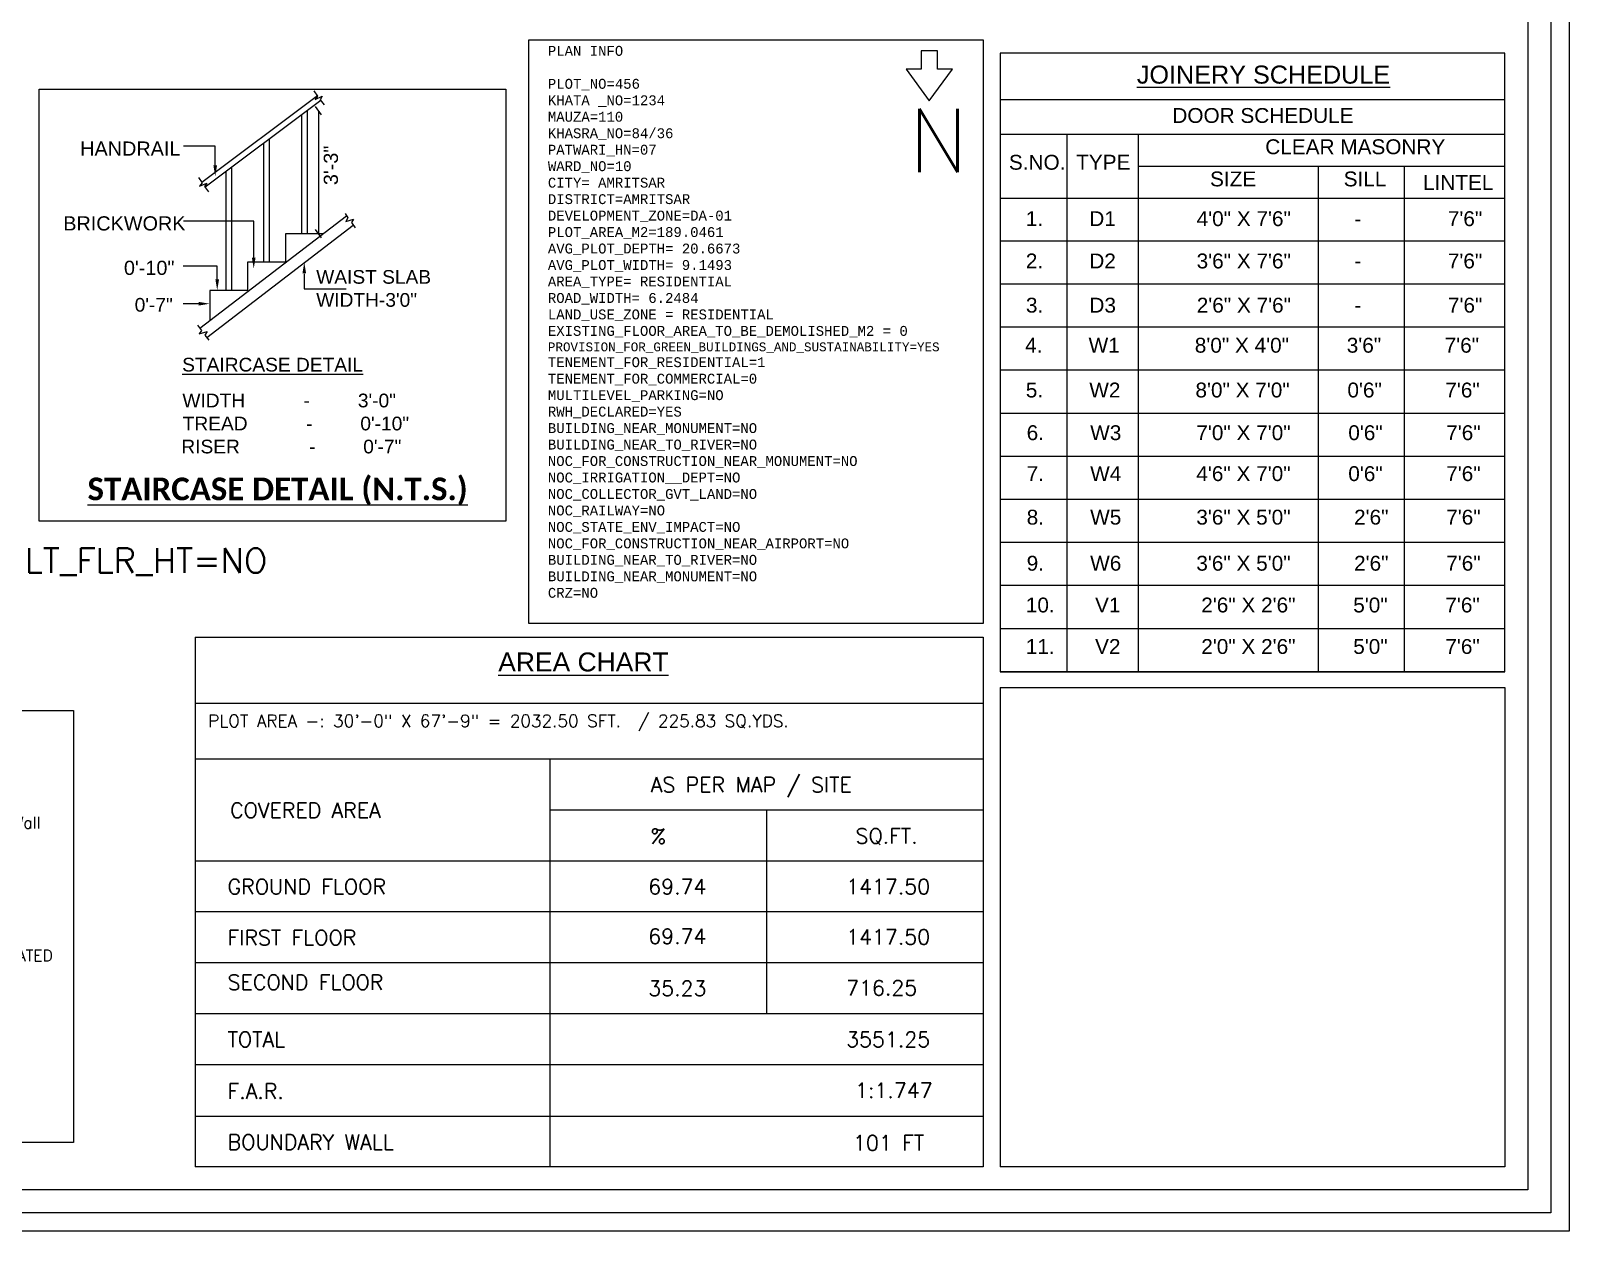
# Model space of a CAD drawing. Header units: metres. Extents: x 0 to 66.7, y 0 to 52.7.
# Drawn here: x 35.56 to 66.71, y 0 to 24.3 of the extents above; entities that cross this region are included whole.
import ezdxf

# ---------------------------------------------------------------- set-up
doc = ezdxf.new("R2010")
doc.units = ezdxf.units.M
for name, color, linetype in [('BLK_1_FLR_0_FLOOR_HEIGHT', 160, 'Continuous'), ('NORTH_DIRECTION', 232, 'Continuous'), ('PLAN_INFO', 10, 'Continuous')]:
    doc.layers.add(name, color=color, linetype=linetype)
doc.layers.add('TEXT', color=7, linetype='Continuous', lineweight=18)
doc.styles.add('ARIAL', font='arial.ttf')
doc.styles.add('MTXPL_TIMES_NEW_ROMA', font='txt.shx', dxfattribs={"height": 0.2})
doc.styles.get("Standard").update_dxf_attribs({"font": 'simplex.shx'})

msp = doc.modelspace()

# ---------------------------------------------------------------- linework, layer by layer
at = {"lineweight": 0}
for p, q in [((55.18406, 23.84521), (55.18406, 11.32292)), ((65.40769, 23.84521), (55.18406, 23.84521)), ((65.40769, 11.32292), (65.40769, 23.84521)), ((41.36502, 22.97936), (39.02614, 21.22519)), ((41.43043, 22.88483), (39.09168, 21.13078)), ((41.44698, 22.59574), (41.32293, 22.76114)), ((55.18406, 22.9093), (65.40769, 22.9093)), ((41.04038, 22.5923), (41.04038, 20.1898)), ((41.15524, 22.67844), (41.15524, 20.1898)), ((41.38496, 22.67844), (41.38496, 20.1898)), ((55.18406, 22.20427), (65.40769, 22.20427)), ((56.5335, 22.20427), (56.5335, 14.1952)), ((57.98054, 22.20427), (57.98054, 14.1952)), ((40.27464, 22.01799), (40.27464, 19.6155)), ((40.3895, 22.10414), (40.3895, 19.6155)), ((39.62377, 21.52984), (39.62377, 19.0412)), ((57.98054, 21.55768), (65.40769, 21.55768)), ((61.62429, 21.55768), (61.62429, 14.1952)), ((63.36776, 21.55768), (63.36776, 11.32292)), ((39.50891, 21.44369), (39.50891, 19.0412)), ((55.18406, 20.9111), (65.40769, 20.9111)), ((38.98335, 18.27519), (41.95357, 20.55235)), ((39.12558, 18.08967), (42.09117, 20.36329)), ((41.44698, 20.1071), (41.32293, 20.2725)), ((65.40769, 20.03944), (55.18406, 20.03944)), ((65.40769, 19.16779), (55.18406, 19.16779)), ((38.96177, 18.77257), (38.64756, 18.77257)), ((56.5335, 18.82699), (56.5335, 11.32292)), ((57.98054, 18.82699), (57.98054, 11.32292)), ((65.40769, 18.29614), (55.18406, 18.29614)), ((65.40769, 17.42449), (55.18406, 17.42449)), ((65.40769, 16.55283), (55.18406, 16.55283)), ((65.40769, 15.68118), (55.18406, 15.68118)), ((61.62429, 15.81166), (61.62429, 11.32292)), ((65.40769, 14.80953), (55.18406, 14.80953)), ((65.40769, 13.93787), (55.18406, 13.93787)), ((65.40769, 13.06622), (55.18406, 13.06622)), ((65.40769, 12.19457), (55.18406, 12.19457)), ((38.89186, 12.02137), (38.89186, 1.30648)), ((38.89186, 12.02137), (54.84033, 12.02137)), ((54.84033, 12.02137), (54.84033, 1.30648)), ((55.18406, 11.32292), (65.40769, 11.32292)), ((65.40769, 11.32292), (55.18406, 11.32292)), ((55.18406, 11.00502), (55.18406, 1.30648)), ((55.18406, 11.00502), (65.40185, 11.00502)), ((65.40185, 11.00502), (65.40185, 1.30648)), ((38.89186, 10.68725), (54.84033, 10.68725)), ((54.84033, 9.55382), (38.89186, 9.55382)), ((46.07154, 9.55382), (46.07154, 1.30648)), ((54.84033, 8.5229), (46.07154, 8.5229)), ((50.45594, 8.5229), (50.45594, 4.39923)), ((54.84033, 7.49198), (38.89186, 7.49198)), ((54.84033, 6.46107), (38.89186, 6.46107)), ((54.84033, 5.43015), (38.89186, 5.43015)), ((54.84033, 4.39923), (38.89186, 4.39923)), ((54.84033, 3.36832), (38.89186, 3.36832)), ((54.84033, 2.32514), (38.89186, 2.32514)), ((54.84033, 1.30648), (38.89186, 1.30648)), ((65.40185, 1.30648), (55.18406, 1.30648))]:
    msp.add_line(p, q, dxfattribs=at)
for points in [[(0, 0), (0, 52.68901), (66.70833, 52.68901), (66.70833, 0)], [(0.5355, 0.37263), (0.5355, 52.31639), (66.3357, 52.31639), (66.3357, 0.37263)], [(1.05197, 0.83841), (1.05197, 51.8506), (65.86992, 51.8506), (65.86992, 0.83841)], [(45.64441, 24.11088), (54.84033, 24.11088), (54.84033, 12.29971), (45.64441, 12.29971)], [(35.73282, 23.11221), (45.17557, 23.11221), (45.17557, 14.3711), (35.73282, 14.3711)], [(28.41753, 10.54004), (36.42471, 10.54004), (36.42471, 1.79894), (28.41753, 1.79894)]]:
    msp.add_lwpolyline(points, close=True, dxfattribs=at)
at = {"linetype": 'Continuous', "lineweight": 0}
for points in [[(41.29279, 23.08126), (41.36828, 22.97425), (41.31648, 22.90581), (41.46342, 22.97233), (41.41753, 22.90202), (41.49794, 22.79482)], [(38.95617, 21.32437), (39.03166, 21.21736), (38.97986, 21.14892), (39.1268, 21.21545), (39.08091, 21.14514), (39.16131, 21.03793)], [(41.92623, 20.59613), (41.98205, 20.50878), (41.93616, 20.43847), (42.09685, 20.4872), (42.05097, 20.41689), (42.13137, 20.30969)], [(38.93581, 18.33858), (39.01621, 18.23138), (38.97032, 18.16107), (39.13101, 18.2098), (39.08513, 18.13949), (39.16553, 18.03228)]]:
    msp.add_lwpolyline(points, dxfattribs=at)
at = {"lineweight": 0}
for points in [[(39.2947, 21.57384), (39.2947, 21.95924), (38.65191, 21.95924)], [(40.07473, 19.70456), (40.07473, 20.44638), (38.65191, 20.44638)], [(41.48068, 20.1898), (40.71494, 20.1898), (40.71494, 19.6155), (39.9492, 19.6155), (39.9492, 19.0412), (39.18347, 19.0412), (39.18347, 18.42861)], [(39.33544, 19.2629), (39.33544, 19.53067), (38.64756, 19.53067)], [(41.09778, 19.37999), (41.09778, 19.07712), (41.94307, 19.07712)]]:
    msp.add_lwpolyline(points, dxfattribs=at)
for points in [[(39.33165, 21.57384), (39.2947, 21.35214), (39.25775, 21.57384)], [(40.11168, 19.70456), (40.07473, 19.48286), (40.03778, 19.70456)], [(41.06083, 19.38878), (41.09778, 19.61049), (41.13473, 19.38878)], [(39.37239, 19.2629), (39.33544, 19.0412), (39.29849, 19.2629)], [(39.37239, 19.2629), (39.33544, 19.0412), (39.29849, 19.2629)], [(38.96177, 18.80952), (39.18347, 18.77257), (38.96177, 18.73562)]]:
    msp.add_solid(points, dxfattribs=at)
at = {"layer": 'NORTH_DIRECTION', "lineweight": 0}
msp.add_lwpolyline([(54.22232, 23.52122), (53.91768, 23.52122), (53.91768, 23.89325), (53.58766, 23.89325), (53.58766, 23.52122), (53.28302, 23.52122), (53.75267, 22.88186)], close=True, dxfattribs=at)

# ---------------------------------------------------------------- texts
at = {"lineweight": 0, "style": 'ARIAL'}
for s, height, p in [('%%UJOINERY SCHEDULE', 0.3650572, (57.95407, 23.22751)), ('DOOR SCHEDULE', 0.3010155, (58.67319, 22.43193)), ('HANDRAIL', 0.287357, (36.56102, 21.76899)), ('CLEAR MASONRY', 0.3010155, (60.55425, 21.799)), ('S.NO.', 0.301016, (55.36369, 21.48485)), ('TYPE', 0.301016, (56.72579, 21.48632)), ('SIZE', 0.301016, (59.43613, 21.14764)), ('SILL', 0.301016, (62.14138, 21.14764)), ('LINTEL', 0.301016, (63.74728, 21.07705)), ('1.        D1              4\'0" X 7\'6"           -               7\'6"', 0.3010155, (55.70637, 20.34383)), ('BRICKWORK', 0.287357, (36.21823, 20.25483)), ('0\'-10"', 0.287357, (37.4469, 19.35546)), ('2.        D2              3\'6" X 7\'6"           -               7\'6"', 0.3010155, (55.70637, 19.48758)), ('WAIST SLAB', 0.277486, (41.33954, 19.17677)), ('0\'-7"', 0.277486, (37.66415, 18.61173)), ('WIDTH-3\'0"', 0.277486, (41.33954, 18.71067)), ('3.        D3              2\'6" X 7\'6"           -               7\'6"', 0.3010155, (55.70886, 18.59284)), ('4.        W1             8\'0" X 4\'0"          3\'6"           7\'6"', 0.3010155, (55.69281, 17.78163)), ('%%USTAIRCASE DETAIL', 0.2774863, (38.62572, 17.40054)), ('5.        W2             8\'0" X 7\'0"          0\'6"           7\'6"', 0.3010155, (55.70637, 16.87538)), ('WIDTH           -         3\'-0"', 0.2774863, (38.62999, 16.67527)), ('TREAD           -         0\'-10"', 0.2774863, (38.63661, 16.20917)), ('6.        W3             7\'0" X 7\'0"          0\'6"           7\'6"', 0.3010155, (55.72396, 16.0116)), ('RISER             -         0\'-7"', 0.2774863, (38.60907, 15.74306)), ('7.        W4             4\'6" X 7\'0"          0\'6"           7\'6"', 0.3010155, (55.72396, 15.18339)), ('8.        W5             3\'6" X 5\'0"           2\'6"          7\'6"', 0.3010155, (55.72396, 14.30201)), ('9.        W6             3\'6" X 5\'0"           2\'6"          7\'6"', 0.3010155, (55.72396, 13.36949)), ('10.       V1              2\'6" X 2\'6"          5\'0"          7\'6"', 0.3010155, (55.70637, 12.52407)), ('11.       V2              2\'0" X 2\'6"          5\'0"          7\'6"', 0.3010155, (55.70637, 11.68445)), ('%%UAREA CHART', 0.3830031, (45.02564, 11.3304))]:
    msp.add_text(s, height=height, dxfattribs=at).set_placement(p)
msp.add_text('3\'-3"', height=0.287357, rotation=90, dxfattribs=at).set_placement((41.7798, 21.17304))
at = {"lineweight": 0}
for s, height, p in [('AS PER MAP / SITE', 0.3053804, (48.11291, 8.88483)), ('COVERED AREA', 0.3053804, (39.59674, 8.3676)), ('" Brick Wall', 0.2297568, (33.94322, 8.15419)), ('%%%', 0.30538, (48.10889, 7.84024)), ('SQ.FT.', 0.30538, (52.25918, 7.84799)), ('GROUND FLOOR', 0.3053804, (39.54641, 6.82122)), ('69.74', 0.30538, (48.06288, 6.82134)), ('1417.50', 0.30538, (52.06855, 6.82122)), ('FIRST FLOOR', 0.3053804, (39.54641, 5.79031)), ('69.74', 0.30538, (48.06288, 5.81717)), ('1417.50', 0.30538, (52.06855, 5.80324)), ('4"%%CPERFORATED', 0.2297568, (33.52484, 5.46591)), ('SECOND FLOOR', 0.3053804, (39.54641, 4.88452)), ('35.23', 0.30538, (48.06288, 4.76151)), ('716.25', 0.30538, (52.06855, 4.77232)), ('TOTAL', 0.30538, (39.54641, 3.72847)), ('3551.25', 0.30538, (52.06855, 3.72847)), ('F.A.R.', 0.30538, (39.54641, 2.68272)), ('1:1.747', 0.30538, (52.24931, 2.69776)), ('BOUNDARY WALL', 0.3053804, (39.54641, 1.65028)), ('101 FT', 0.30538, (52.20903, 1.63544))]:
    msp.add_text(s, height=height, dxfattribs=at).set_placement(p)
at = {"lineweight": 0, "insert": (39.15206, 10.4541), "char_height": 0.25, "width": 15.6882646, "attachment_point": 1}
msp.add_mtext('\\A1;PLOT AREA -: 30\'-0" X 67\'-9" = 2032.50 SFT.  / 225.83 SQ.YDS.', dxfattribs=at)
at = {"layer": 'BLK_1_FLR_0_FLOOR_HEIGHT', "lineweight": 0, "style": 'MTXPL_TIMES_NEW_ROMA'}
msp.add_text('STILT_FLR_HT=NO', height=0.5, dxfattribs=at).set_placement((34.49768, 13.32281))
at = {"layer": 'NORTH_DIRECTION', "lineweight": 0, "insert": (53.33156, 22.71998), "char_height": 1.284, "attachment_point": 1}
msp.add_mtext_dynamic_manual_height_columns('N', width=0.118229, gutter_width=6.41998, heights=[0], dxfattribs=at)
at = {"layer": 'PLAN_INFO', "lineweight": 0, "insert": (46.03023, 23.99022), "char_height": 0.2, "width": 28.7889606, "attachment_point": 1}
msp.add_mtext('{\\fConsolas|b0|i0|c0|p49;PLAN INFO\\P\\PPLOT_NO=456\\PKHATA _NO=1234\\PMAUZA=110 \\PKHASRA_NO=84/36\\PPATWARI_HN=07\\PWARD_NO=10\\PCITY= AMRITSAR\\PDISTRICT=AMRITSAR\\PDEVELOPMENT_ZONE=DA-01\\PPLOT_AREA_M2=189.0461\\PAVG_PLOT_DEPTH= 20.6673\\PAVG_PLOT_WIDTH= 9.1493\\PAREA_TYPE= RESIDENTIAL\\PROAD_WIDTH= 6.2484\\PLAND_USE_ZONE = RESIDENTIAL\\PEXISTING_FLOOR_AREA_TO_BE_DEMOLISHED_M2 = 0\\P\\H0.9x;PROVISION_FOR_GREEN_BUILDINGS_AND_SUSTAINABILITY=YES\\H1.11111x;\\PTENEMENT_FOR_RESIDENTIAL=1\\PTENEMENT_FOR_COMMERCIAL=0}\\P{\\fConsolas|b0|i0|c0|p49;MULTILEVEL_PARKING=NO\\PRWH_DECLARED=YES\\PBUILDING_NEAR_MONUMENT=NO\\PBUILDING_NEAR_TO_RIVER=NO\\PNOC_FOR_CONSTRUCTION_NEAR_MONUMENT=NO\\PNOC_IRRIGATION__DEPT=NO\\PNOC_COLLECTOR_GVT_LAND=NO\\PNOC_RAILWAY=NO\\PNOC_STATE_ENV_IMPACT=NO\\PNOC_FOR_CONSTRUCTION_NEAR_AIRPORT=NO\\PBUILDING_NEAR_TO_RIVER=NO\\PBUILDING_NEAR_MONUMENT=NO\\PCRZ=NO}', dxfattribs=at)
at = {"layer": 'TEXT', "lineweight": 0, "insert": (45.90478, 15.25326), "char_height": 0.4574671, "width": 10.6941951, "attachment_point": 3}
msp.add_mtext('\\pxqc;{\\fCalibri|b1|i0|c0|p34;\\LSTAIRCASE DETAIL (N.T.S.)}', dxfattribs=at)

doc.saveas('drawing.dxf')
